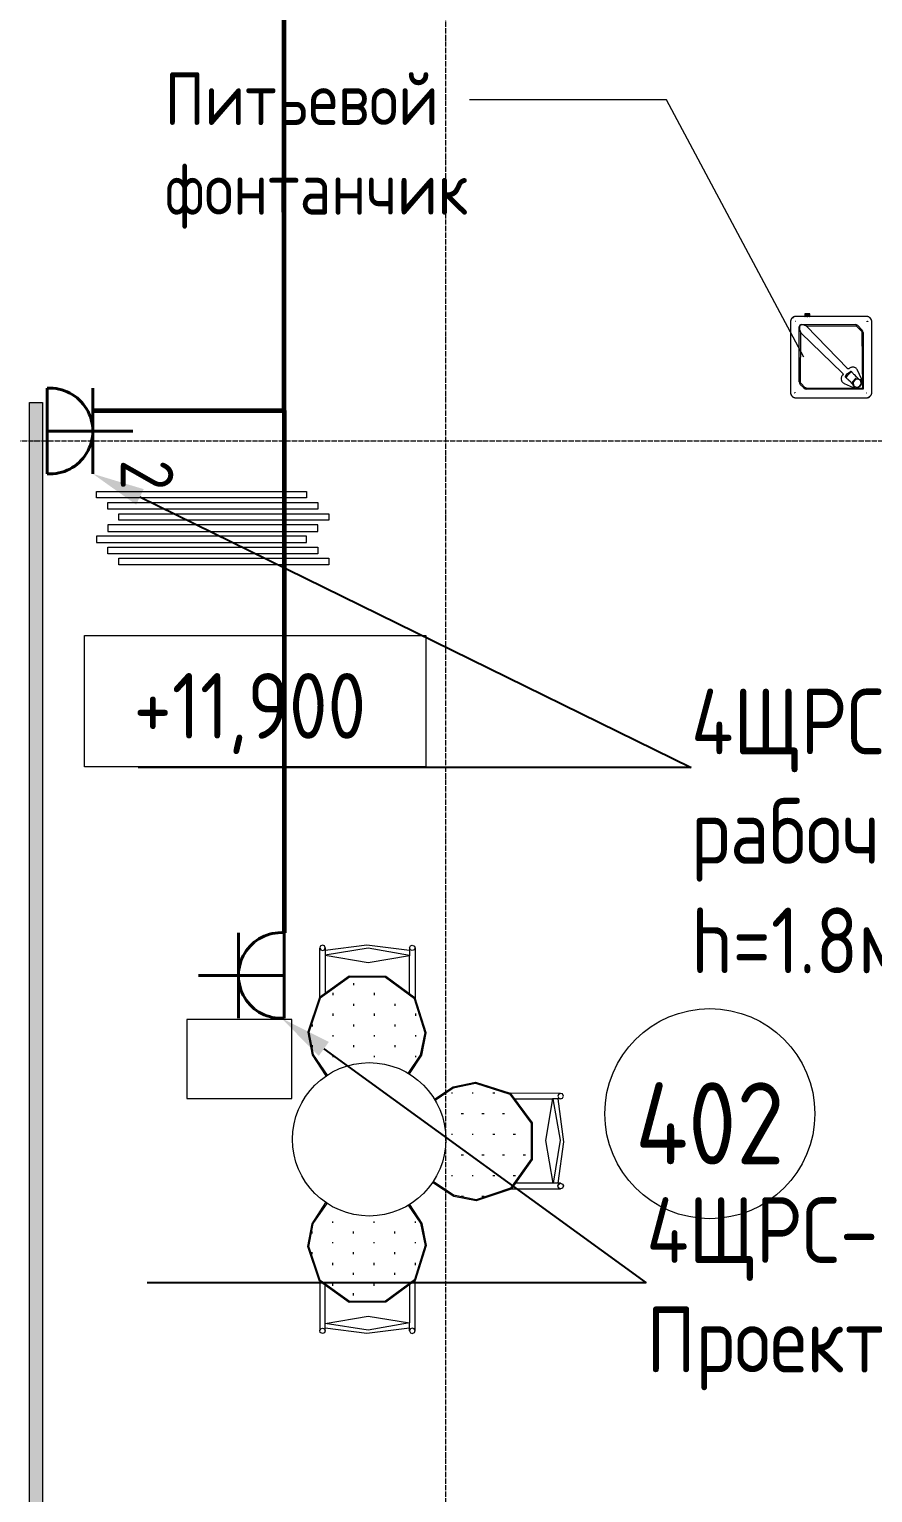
# Model space of a CAD drawing. Header units: millimetres. Extents: x -32 to 417638015, y -35 to 175284279.
# Drawn here: x 1339870 to 1343083, y 56144 to 61716 of the extents above; entities that cross this region are included whole.
import ezdxf
from ezdxf import colors
from ezdxf.entities.mleader import LeaderData, LeaderLine
from ezdxf.math import Vec2, Vec3

# ---------------------------------------------------------------- set-up
doc = ezdxf.new("R2010")
doc.units = ezdxf.units.MM
doc.linetypes.add('ADSK_Линия сетки', pattern=[25, 20, -2.5, 0, -2.5])
for name, color, linetype, lineweight in [('_ЭМ_гофра', 5, 'Continuous', 60), ('Аннотация', 7, 'Continuous', 18), ('Оси', 253, 'Continuous', 9), ('Отметки', 7, 'Continuous', 9), ('Сантехника', 7, 'Continuous', 18), ('ТХ', 5, 'Continuous', 0), ('ТХ_Задание ЭОМ_СС', 6, 'Continuous', 0), ('ШТРИХОВКА', 252, 'Continuous', 15), ('ЭМ', 5, 'Continuous', 40), ('ЭОМ_Кабель Быт. розеток', 5, 'Continuous', 30)]:
    doc.layers.add(name, color=color, linetype=linetype, lineweight=lineweight)
doc.layers.add('_ЭМ_Надписи', color=7, linetype='Continuous')
doc.layers.add('Линии', color=7, linetype='Continuous', lineweight=9, true_color=0x00a600)
doc.styles.add('GOST Common', font='GOST_Common.ttf', dxfattribs={"width": 0.9, "height": 350})
doc.styles.add('GOST Common_1', font='GOST_Common.ttf', dxfattribs={"width": 0.9, "height": 250})
doc.styles.add('GOST Common_5', font='GOST_Common.ttf', dxfattribs={"width": 0.9, "height": 200})
doc.styles.add('ЭОМ', font='isocpeur.ttf', dxfattribs={"width": 0.85, "height": 250})

# ---------------------------------------------------------------- blocks, each defined once
blk = doc.blocks.new('_ЭМ_ТХ2_4 Этаж')
at = {"lineweight": 0}
h = blk.add_hatch(color=8, dxfattribs=at)
h.dxf.hatch_style = 1
h.paths.add_polyline_path([(50678.4, 8531.8), (50728.4, 8531.8), (50728.4, 3531.8), (50678.4, 3531.8)])
at = {"color": 8, "lineweight": 0}
blk.add_lwpolyline([(50678.4, 8531.8), (50728.4, 8531.8), (50728.4, 3531.8), (50678.4, 3531.8), (50678.4, 8531.8)], dxfattribs=at)
at = {"layer": 'ТХ', "color": 8}
for p, q in [((51795.3, 6465.9), (51786.8, 6462.2)), ((51802.5, 6462.7), (51795.3, 6465.9)), ((51963.9, 6465.9), (51805.5, 6445.4)), ((52127.1, 6444.9), (51963.9, 6465.9)), ((52130, 6462.7), (52137.2, 6465.9)), ((52137.2, 6465.9), (52145.8, 6462.2)), ((51786.8, 6462.2), (51784.7, 6454.5)), ((51784.7, 6454.5), (51788.4, 6447.6)), ((51784.7, 6267), (51784.7, 6454.5)), ((51788.4, 6447.6), (51795.5, 6445.3)), ((51795.5, 6445.3), (51802.5, 6448.1)), ((51805.5, 6455.6), (51802.5, 6462.7)), ((51802.5, 6448.1), (51805.5, 6455.6)), ((51805.5, 6455.6), (51805.5, 6424.4)), ((51969.2, 6453.4), (51805.5, 6427.6)), ((51805.5, 6427.6), (51968.7, 6399.6)), ((51805.5, 6424.4), (51805.5, 6283.8)), ((51968.7, 6399.6), (52127.1, 6425.5)), ((52127.1, 6425.5), (51969.2, 6453.4)), ((52126.6, 6279.8), (52127.1, 6424.4)), ((52127.1, 6455.6), (52130, 6462.7)), ((52130, 6448.1), (52127.1, 6455.6)), ((52127.1, 6455.6), (52127.1, 6424.4)), ((52137.1, 6445.3), (52130, 6448.1)), ((52144.2, 6447.6), (52137.1, 6445.3)), ((52147.9, 6454.5), (52144.2, 6447.6)), ((52145.8, 6462.2), (52147.9, 6454.5)), ((52147.9, 6454.5), (52148.2, 6263.8)), ((51896.5, 6347.7), (51783.1, 6266.5)), ((51897.9, 6343.7), (51786.5, 6264.1)), ((52036.1, 6346.6), (51896.5, 6347.7)), ((52034.7, 6342.6), (51897.9, 6343.7)), ((51913, 6321.1), (51913, 6312.6)), ((52145, 6261.4), (52034.7, 6342.6)), ((52148.2, 6263.8), (52036.1, 6346.6)), ((51783.1, 6266.5), (51739.1, 6134.2)), ((51786.5, 6264.1), (51743.1, 6134.2)), ((51834.5, 6283.8), (51834.5, 6275.3)), ((51913, 6242.3), (51913, 6234)), ((51991.6, 6283.8), (51991.6, 6275.3)), ((52070.4, 6242.3), (52070.4, 6234)), ((52186.2, 6131), (52145, 6261.4)), ((52190.5, 6131), (52148.2, 6263.8)), ((51834.5, 6205), (51834.5, 6196.7)), ((51991.6, 6205), (51991.6, 6196.7)), ((52149, 6205), (52149, 6196.7)), ((51278.4, 6181.8), (51278.4, 5881.8)), ((51678.4, 6181.8), (51278.4, 6181.8)), ((51678.4, 5881.8), (51678.4, 6181.8)), ((51739.1, 6134.2), (51755.4, 6048.1)), ((51743.1, 6134.2), (51760.2, 6047.3)), ((51755.7, 6163.7), (51755.7, 6155.5)), ((51913, 6163.7), (51913, 6155.5)), ((52070.4, 6163.7), (52070.4, 6155.5)), ((52168.7, 6046), (52186.2, 6131)), ((52173.5, 6046.5), (52190.5, 6131)), ((51755.7, 6084.9), (51755.7, 6076.6)), ((51834.5, 6122.2), (51834.5, 6118.2)), ((51913, 6084.9), (51913, 6076.6)), ((51991.6, 6122.2), (51991.6, 6118.2)), ((52070.4, 6084.9), (52070.4, 6076.6)), ((52149, 6122.2), (52149, 6118.2)), ((51755.4, 6048.1), (51808.3, 5967.3)), ((51760.2, 6047.3), (51812.4, 5970)), ((51834.5, 6043.6), (51834.5, 6039.4)), ((51991.6, 6043.6), (51991.6, 6039.4)), ((52121.9, 5977.4), (52168.7, 6046)), ((52126.1, 5974.9), (52173.5, 6046.5)), ((52149, 6043.6), (52149, 6039.4)), ((52221.8, 5879.2), (52293.4, 5926.6)), ((52224.3, 5875.1), (52292.9, 5921.8)), ((52292.9, 5921.8), (52377.8, 5939.4)), ((52293.4, 5926.6), (52377.8, 5943.7)), ((52377.8, 5943.7), (52510.7, 5901.3)), ((52377.8, 5939.4), (52508.3, 5898.1)), ((51278.4, 5881.8), (51678.4, 5881.8)), ((52290.5, 5902.1), (52286.2, 5902.1)), ((52369, 5902.1), (52365, 5902.1)), ((52451.8, 5902.1), (52443.6, 5902.1)), ((52508.3, 5898.1), (52589.5, 5787.9)), ((52701.3, 5901.1), (52510.7, 5901.3)), ((52510.7, 5901.3), (52593.5, 5789.2)), ((52526.6, 5879.7), (52671.2, 5880.3)), ((52646.5, 5721.8), (52672.3, 5880.3)), ((52702.4, 5880.3), (52671.2, 5880.3)), ((52672.3, 5880.3), (52700.3, 5722.4)), ((52691.7, 5880.3), (52712.8, 5717.1)), ((52694.4, 5897.3), (52692.2, 5890.3)), ((52692.2, 5890.3), (52694.9, 5883.2)), ((52701.3, 5901.1), (52694.4, 5897.3)), ((52694.9, 5883.2), (52702.4, 5880.3)), ((52709, 5898.9), (52701.3, 5901.1)), ((52702.4, 5880.3), (52709.6, 5883.2)), ((52712.8, 5890.4), (52709, 5898.9)), ((52709.6, 5883.2), (52712.8, 5890.4)), ((52331.7, 5823.6), (52323.5, 5823.6)), ((52410.5, 5823.6), (52402.3, 5823.6)), ((52489.1, 5823.6), (52480.8, 5823.6)), ((52290.5, 5744.7), (52286.2, 5744.7)), ((52369, 5744.7), (52365, 5744.7)), ((52451.8, 5744.7), (52443.6, 5744.7)), ((52530.6, 5744.7), (52522.1, 5744.7)), ((52589.5, 5787.9), (52590.6, 5651)), ((52593.5, 5789.2), (52594.5, 5649.7)), ((52674.4, 5558.6), (52646.5, 5721.8)), ((52700.3, 5722.4), (52674.4, 5558.6)), ((52712.8, 5717.1), (52692.3, 5558.6)), ((52331.7, 5666.2), (52323.5, 5666.2)), ((52410.5, 5666.2), (52402.3, 5666.2)), ((52489.1, 5666.2), (52480.8, 5666.2)), ((52590.6, 5651), (52510.9, 5539.7)), ((52594.5, 5649.7), (52513.3, 5536.2)), ((52567.9, 5666.2), (52559.4, 5666.2)), ((52290.5, 5587.6), (52286.2, 5587.6)), ((52369, 5587.6), (52365, 5587.6)), ((52451.8, 5587.6), (52443.6, 5587.6)), ((52530.6, 5587.6), (52522.1, 5587.6)), ((52295, 5508.6), (52214.2, 5561.5)), ((52294.2, 5513.3), (52216.9, 5565.6)), ((52510.9, 5539.7), (52381, 5496.3)), ((52513.3, 5536.2), (52381, 5492.3)), ((52513.9, 5537.8), (52701.3, 5537.8)), ((52671.2, 5558.6), (52530.6, 5558.6)), ((52702.4, 5558.6), (52671.2, 5558.6)), ((52692.2, 5548.6), (52694.9, 5555.7)), ((52694.4, 5541.6), (52692.2, 5548.6)), ((52701.3, 5537.8), (52694.4, 5541.6)), ((52694.9, 5555.7), (52702.4, 5558.6)), ((52709, 5540), (52701.3, 5537.8)), ((52702.4, 5558.6), (52709.6, 5555.7)), ((52712.8, 5548.5), (52709, 5540)), ((52709.6, 5555.7), (52712.8, 5548.5)), ((51755.4, 5404.3), (51808.3, 5485.1)), ((51760.2, 5405.1), (51812.4, 5482.4)), ((52121.9, 5475), (52168.7, 5406.4)), ((52126.1, 5477.5), (52173.5, 5405.9)), ((52381, 5496.3), (52294.2, 5513.3)), ((52381, 5492.3), (52295, 5508.6)), ((52331.7, 5508.8), (52323.5, 5508.8)), ((52410.5, 5508.8), (52402.3, 5508.8)), ((51743.1, 5318.3), (51760.2, 5405.1)), ((51834.5, 5408.8), (51834.5, 5413.1)), ((51991.6, 5408.8), (51991.6, 5413.1)), ((52149, 5408.8), (52149, 5413.1)), ((52168.7, 5406.4), (52186.2, 5321.5)), ((52173.5, 5405.9), (52190.5, 5321.5)), ((51739.1, 5318.3), (51755.4, 5404.3)), ((51755.7, 5367.5), (51755.7, 5375.8)), ((51913, 5367.5), (51913, 5375.8)), ((52070.4, 5367.5), (52070.4, 5375.8)), ((51783.1, 5185.9), (51739.1, 5318.3)), ((51786.5, 5188.3), (51743.1, 5318.3)), ((51755.7, 5288.7), (51755.7, 5297)), ((51834.5, 5330.3), (51834.5, 5334.2)), ((51913, 5288.7), (51913, 5297)), ((51991.6, 5330.3), (51991.6, 5334.2)), ((52070.4, 5288.7), (52070.4, 5297)), ((52186.2, 5321.5), (52145, 5191)), ((52190.5, 5321.5), (52148.2, 5188.6)), ((52149, 5330.3), (52149, 5334.2)), ((51834.5, 5247.4), (51834.5, 5255.7)), ((51991.6, 5247.4), (51991.6, 5255.7)), ((52149, 5247.4), (52149, 5255.7)), ((51896.5, 5104.7), (51783.1, 5185.9)), ((51784.7, 5185.4), (51784.7, 4997.9)), ((51897.9, 5108.7), (51786.5, 5188.3)), ((51913, 5210.2), (51913, 5218.4)), ((52145, 5191), (52034.7, 5109.8)), ((52148.2, 5188.6), (52036.1, 5105.8)), ((52070.4, 5210.2), (52070.4, 5218.4)), ((52147.9, 4997.9), (52148.2, 5188.6)), ((51805.5, 5028), (51805.5, 5168.6)), ((51834.5, 5168.6), (51834.5, 5177.1)), ((51913, 5131.3), (51913, 5139.9)), ((51991.6, 5168.6), (51991.6, 5177.1)), ((52126.6, 5172.6), (52127.1, 5028)), ((52036.1, 5105.8), (51896.5, 5104.7)), ((52034.7, 5109.8), (51897.9, 5108.7)), ((51805.5, 5024.8), (51968.7, 5052.8)), ((51805.5, 4996.9), (51805.5, 5028)), ((51969.2, 4999), (51805.5, 5024.8)), ((51968.7, 5052.8), (52127.1, 5026.9)), ((52127.1, 5026.9), (51969.2, 4999)), ((52127.1, 4996.9), (52127.1, 5028)), ((51784.7, 4997.9), (51788.4, 5004.9)), ((51786.8, 4990.2), (51784.7, 4997.9)), ((51795.3, 4986.5), (51786.8, 4990.2)), ((51788.4, 5004.9), (51795.5, 5007.1)), ((51802.5, 4989.7), (51795.3, 4986.5)), ((51795.5, 5007.1), (51802.5, 5004.3)), ((51802.5, 5004.3), (51805.5, 4996.9)), ((51805.5, 4996.9), (51802.5, 4989.7)), ((51963.9, 4986.5), (51805.5, 5007)), ((52127.1, 5007.5), (51963.9, 4986.5)), ((52130, 5004.3), (52127.1, 4996.9)), ((52127.1, 4996.9), (52130, 4989.7)), ((52137.1, 5007.1), (52130, 5004.3)), ((52130, 4989.7), (52137.2, 4986.5)), ((52144.2, 5004.9), (52137.1, 5007.1)), ((52137.2, 4986.5), (52145.8, 4990.2)), ((52147.9, 4997.9), (52144.2, 5004.9)), ((52145.8, 4990.2), (52147.9, 4997.9))]:
    blk.add_line(p, q, dxfattribs=at)
for points in [[(50934.4, 8193), (51734.4, 8193), (51734.4, 8168), (50934.4, 8168)], [(50976.8, 8150.6), (51776.8, 8150.6), (51776.8, 8125.6), (50976.8, 8125.6)], [(51019.2, 8108.2), (51819.2, 8108.2), (51819.2, 8083.2), (51019.2, 8083.2)], [(50976.8, 8040.8), (51776.8, 8040.8), (51776.8, 8065.8), (50976.8, 8065.8)], [(50934.4, 7998.3), (51734.4, 7998.3), (51734.4, 8023.3), (50934.4, 8023.3)], [(50976.8, 7980.9), (51776.8, 7980.9), (51776.8, 7955.9), (50976.8, 7955.9)], [(51019.2, 7938.5), (51819.2, 7938.5), (51819.2, 7913.5), (51019.2, 7913.5)]]:
    blk.add_lwpolyline(points, close=True, dxfattribs=at)
blk.add_circle((51973, 5726.2), 292, dxfattribs=at)
blk = doc.blocks.new('План 4 этажа')
at = {"layer": 'Аннотация', "color": 8, "lineweight": 9}
for p, q in [((46847.354, 9922.644), (46446.478, 9922.644)), ((47197.588, 9922.644), (46847.354, 9922.644)), ((47720.836, 8942.878), (47197.588, 9922.644))]:
    blk.add_line(p, q, dxfattribs=at)
at = {"layer": 'Аннотация', "color": 8, "lineweight": 20}
for p, q in [((44980.423, 7383.144), (44980.423, 7883.144)), ((44980.423, 7883.144), (46280.423, 7883.144)), ((46280.423, 7883.144), (46280.423, 7383.144)), ((46280.423, 7383.144), (44980.423, 7383.144))]:
    blk.add_line(p, q, dxfattribs=at)
at = {"layer": 'Линии', "color": 8}
blk.add_circle((47362.287, 6062.712), 400, dxfattribs=at)
at = {"layer": 'Оси', "color": 8, "linetype": 'ADSK_Линия сетки'}
for p, q in [((46356.505, -3353.101), (46356.505, 43019.489)), ((-10052.178, 8624.489), (56511.792, 8624.489))]:
    blk.add_line(p, q, dxfattribs=at)
at = {"layer": 'Сантехника', "color": 8}
for p, q in [((47958.439, 9098.331), (47690.439, 9098.331)), ((47724.411, 9098.377), (47722.938, 9098.377)), ((47724.206, 9098.377), (47725.51, 9098.377)), ((47731.188, 9098.377), (47728.438, 9098.377)), ((47731.738, 9098.377), (47736.138, 9098.377)), ((47731.738, 9098.377), (47736.138, 9098.377)), ((47739.438, 9098.377), (47736.688, 9098.377)), ((47742.365, 9098.377), (47743.669, 9098.377)), ((47744.938, 9098.377), (47743.464, 9098.377)), ((47669.439, 9077.331), (47669.439, 8809.331)), ((47688.074, 9080.331), (47689.933, 9080.331)), ((47702.814, 8849.544), (47702.814, 9059.081)), ((47704.012, 9059.081), (47704.012, 9051.149)), ((47704.408, 9048.064), (47708.995, 9036.099)), ((47707.058, 8849.544), (47708.995, 9036.099)), ((47708.995, 9036.099), (47868.318, 8881.631)), ((47711.064, 9067.331), (47915.851, 9067.331)), ((47714.689, 9066.133), (47711.064, 9066.133)), ((47711.268, 9067.331), (47712.465, 9066.133)), ((47712.465, 9066.133), (47711.268, 9067.331)), ((47729.941, 9061.073), (47717.774, 9065.737)), ((47729.941, 9061.073), (47915.851, 9062.69)), ((47886.385, 8899.698), (47729.941, 9061.073)), ((47922.531, 9060.01), (47938.964, 9044.017)), ((47925.751, 9063.23), (47941.964, 9047.017)), ((47941.921, 9037.117), (47944.177, 8823.593)), ((47946.064, 9037.117), (47946.064, 8821.706)), ((47961.439, 9077.837), (47961.439, 9079.696)), ((47962.317, 9080.331), (47963.923, 9080.331)), ((47964.171, 9079.705), (47964.171, 9078.529)), ((47979.439, 8809.331), (47979.439, 9077.331)), ((47878.881, 8866.906), (47881.85, 8863.938)), ((47882.065, 8864.143), (47878.967, 8866.828)), ((47903.832, 8885.92), (47900.864, 8888.889)), ((47900.942, 8888.803), (47903.627, 8885.705)), ((47906.037, 8849.455), (47917.472, 8861.448)), ((47918.623, 8860.297), (47907.188, 8848.304)), ((47911.513, 8877.471), (47914.808, 8874.176)), ((47912.404, 8876.579), (47920.343, 8868.64)), ((47918.414, 8861.748), (47934.215, 8858.311)), ((47935.366, 8857.16), (47919.565, 8860.597)), ((47920.343, 8868.64), (47921.878, 8867.105)), ((47921.878, 8867.105), (47930.838, 8858.145)), ((47940.033, 8860.008), (47925.055, 8893.426)), ((47684.708, 8808.132), (47684.708, 8806.956)), ((47686.562, 8806.331), (47684.956, 8806.331)), ((47687.439, 8808.824), (47687.439, 8806.965)), ((47720.753, 8825.806), (47706.915, 8839.644)), ((47723.496, 8828.549), (47709.846, 8842.576)), ((47944.177, 8823.593), (47730.653, 8825.489)), ((47946.064, 8821.706), (47730.653, 8821.706)), ((47874.389, 8842.801), (47907.788, 8827.793)), ((47899.13, 8847.427), (47891.191, 8855.366)), ((47900.665, 8845.892), (47899.13, 8847.427)), ((47909.823, 8836.734), (47900.665, 8845.892)), ((47910.002, 8832.993), (47905.785, 8848.501)), ((47906.936, 8847.35), (47911.153, 8831.843)), ((47910.232, 8832.595), (47911.383, 8831.444)), ((47911.827, 8831.203), (47927.63, 8827.767)), ((47928.572, 8828.066), (47940.015, 8840.068)), ((47935.821, 8856.913), (47934.67, 8858.064)), ((47940.267, 8841.022), (47936.056, 8856.506)), ((47944.177, 8823.593), (47946.064, 8821.706)), ((47960.805, 8806.331), (47958.946, 8806.331)), ((47690.439, 8788.331), (47958.439, 8788.331))]:
    blk.add_line(p, q, dxfattribs=at)
at = {"layer": 'Сантехника', "color": 8, "lineweight": 9}
for p, q in [((47724.206, 9108.401), (47724.805, 9107.802)), ((47733.938, 9108.401), (47724.206, 9108.401)), ((47724.805, 9107.802), (47724.206, 9107.204)), ((47724.206, 9107.204), (47724.805, 9106.605)), ((47733.938, 9107.204), (47724.206, 9107.204)), ((47724.805, 9106.605), (47724.206, 9106.007)), ((47724.206, 9106.007), (47724.805, 9105.408)), ((47733.938, 9106.007), (47724.206, 9106.007)), ((47724.805, 9105.408), (47724.206, 9104.809)), ((47724.206, 9104.809), (47724.805, 9104.211)), ((47733.938, 9104.809), (47724.206, 9104.809)), ((47724.805, 9104.211), (47724.206, 9103.612)), ((47724.206, 9103.612), (47724.805, 9103.014)), ((47733.938, 9103.612), (47724.206, 9103.612)), ((47724.805, 9103.014), (47724.206, 9102.415)), ((47724.206, 9102.415), (47724.805, 9101.817)), ((47733.938, 9102.415), (47724.206, 9102.415)), ((47724.805, 9101.817), (47724.206, 9101.218)), ((47724.206, 9101.218), (47724.805, 9100.619)), ((47733.938, 9101.218), (47724.206, 9101.218)), ((47724.805, 9100.619), (47724.206, 9100.021)), ((47724.206, 9100.021), (47724.805, 9099.422)), ((47733.938, 9100.021), (47724.206, 9100.021)), ((47724.805, 9099.422), (47724.206, 9098.824)), ((47724.206, 9098.824), (47724.805, 9098.225)), ((47733.938, 9098.824), (47724.206, 9098.824)), ((47733.938, 9107.802), (47724.805, 9107.802)), ((47733.938, 9106.605), (47724.805, 9106.605)), ((47733.938, 9105.408), (47724.805, 9105.408)), ((47733.938, 9104.211), (47724.805, 9104.211)), ((47733.938, 9103.014), (47724.805, 9103.014)), ((47733.938, 9101.817), (47724.805, 9101.817)), ((47733.938, 9100.619), (47724.805, 9100.619)), ((47733.938, 9099.422), (47724.805, 9099.422)), ((47726.438, 9108.401), (47733.938, 9108.401)), ((47733.938, 9108.401), (47741.438, 9108.401)), ((47743.669, 9108.401), (47733.938, 9108.401)), ((47743.07, 9107.802), (47733.938, 9107.802)), ((47743.669, 9107.204), (47733.938, 9107.204)), ((47743.07, 9106.605), (47733.938, 9106.605)), ((47743.669, 9106.007), (47733.938, 9106.007)), ((47743.07, 9105.408), (47733.938, 9105.408)), ((47743.669, 9104.809), (47733.938, 9104.809)), ((47743.07, 9104.211), (47733.938, 9104.211)), ((47743.669, 9103.612), (47733.938, 9103.612)), ((47743.07, 9103.014), (47733.938, 9103.014)), ((47743.669, 9102.415), (47733.938, 9102.415)), ((47743.07, 9101.817), (47733.938, 9101.817)), ((47743.669, 9101.218), (47733.938, 9101.218)), ((47743.07, 9100.619), (47733.938, 9100.619)), ((47743.669, 9100.021), (47733.938, 9100.021)), ((47743.07, 9099.422), (47733.938, 9099.422)), ((47743.669, 9098.824), (47733.938, 9098.824)), ((47743.07, 9107.802), (47743.669, 9108.401)), ((47743.669, 9107.204), (47743.07, 9107.802)), ((47743.07, 9106.605), (47743.669, 9107.204)), ((47743.669, 9106.007), (47743.07, 9106.605)), ((47743.07, 9105.408), (47743.669, 9106.007)), ((47743.669, 9104.809), (47743.07, 9105.408)), ((47743.07, 9104.211), (47743.669, 9104.809)), ((47743.669, 9103.612), (47743.07, 9104.211)), ((47743.07, 9103.014), (47743.669, 9103.612)), ((47743.669, 9102.415), (47743.07, 9103.014)), ((47743.07, 9101.817), (47743.669, 9102.415)), ((47743.669, 9101.218), (47743.07, 9101.817)), ((47743.07, 9100.619), (47743.669, 9101.218)), ((47743.669, 9100.021), (47743.07, 9100.619)), ((47743.07, 9099.422), (47743.669, 9100.021)), ((47743.669, 9098.824), (47743.07, 9099.422)), ((47743.07, 9098.225), (47743.669, 9098.824))]:
    blk.add_line(p, q, dxfattribs=at)
at = {"layer": 'Сантехника', "color": 8, "flags": 128}
for points in [[(47690.439, 9098.331), (47689.6, 9098.314), (47688.761, 9098.263), (47687.925, 9098.18), (47687.094, 9098.062), (47686.267, 9097.912), (47685.448, 9097.729), (47684.636, 9097.513), (47683.834, 9097.265), (47683.042, 9096.984), (47682.262, 9096.673), (47681.495, 9096.33), (47680.742, 9095.958), (47680.005, 9095.555), (47679.285, 9095.123), (47678.582, 9094.663), (47677.898, 9094.175), (47677.235, 9093.66), (47676.592, 9093.119), (47675.972, 9092.552), (47675.375, 9091.961), (47674.802, 9091.347), (47674.254, 9090.711), (47673.732, 9090.053), (47673.236, 9089.375), (47672.769, 9088.677), (47672.329, 9087.961), (47671.918, 9087.229), (47671.537, 9086.48), (47671.187, 9085.717), (47670.867, 9084.94), (47670.578, 9084.151), (47670.321, 9083.352), (47670.096, 9082.542), (47669.904, 9081.725), (47669.745, 9080.9), (47669.619, 9080.07), (47669.526, 9079.235), (47669.466, 9078.397), (47669.441, 9077.557), (47669.439, 9077.331)], [(47979.439, 9077.331), (47979.423, 9078.17), (47979.372, 9079.009), (47979.288, 9079.845), (47979.171, 9080.676), (47979.021, 9081.503), (47978.838, 9082.322), (47978.622, 9083.134), (47978.373, 9083.937), (47978.093, 9084.728), (47977.782, 9085.508), (47977.439, 9086.275), (47977.066, 9087.028), (47976.664, 9087.765), (47976.232, 9088.486), (47975.771, 9089.188), (47975.283, 9089.872), (47974.768, 9090.535), (47974.227, 9091.178), (47973.661, 9091.798), (47973.07, 9092.395), (47972.456, 9092.968), (47971.82, 9093.516), (47971.162, 9094.038), (47970.483, 9094.534), (47969.786, 9095.002), (47969.07, 9095.441), (47968.337, 9095.852), (47967.589, 9096.233), (47966.826, 9096.583), (47966.049, 9096.903), (47965.26, 9097.192), (47964.46, 9097.449), (47963.651, 9097.674), (47962.833, 9097.866), (47962.009, 9098.025), (47961.178, 9098.151), (47960.344, 9098.244), (47959.506, 9098.304), (47958.666, 9098.329), (47958.439, 9098.331)], [(47704.012, 9051.149), (47704.025, 9050.548), (47704.062, 9049.95), (47704.122, 9049.378), (47704.202, 9048.859), (47704.299, 9048.414), (47704.408, 9048.064)], [(47717.774, 9065.737), (47717.424, 9065.846), (47716.979, 9065.943), (47716.46, 9066.023), (47715.888, 9066.083), (47715.29, 9066.12), (47714.689, 9066.133)], [(47878.967, 8866.828), (47878.66, 8867.195), (47878.483, 8867.665), (47878.447, 8868.211), (47878.553, 8868.802), (47878.796, 8869.406)], [(47878.796, 8869.406), (47882.447, 8875.292), (47887.084, 8880.686), (47892.478, 8885.323), (47898.364, 8888.974)], [(47898.364, 8888.974), (47898.968, 8889.217), (47899.559, 8889.323), (47900.105, 8889.287), (47900.575, 8889.11), (47900.942, 8888.803)], [(47669.439, 8809.331), (47669.456, 8808.491), (47669.507, 8807.652), (47669.59, 8806.817), (47669.708, 8805.985), (47669.858, 8805.159), (47670.041, 8804.339), (47670.257, 8803.527), (47670.505, 8802.725), (47670.786, 8801.933), (47671.097, 8801.153), (47671.44, 8800.386), (47671.813, 8799.633), (47672.215, 8798.896), (47672.647, 8798.176), (47673.107, 8797.473), (47673.595, 8796.79), (47674.11, 8796.126), (47674.651, 8795.484), (47675.218, 8794.863), (47675.809, 8794.266), (47676.423, 8793.693), (47677.059, 8793.145), (47677.717, 8792.623), (47678.395, 8792.128), (47679.093, 8791.66), (47679.809, 8791.22), (47680.542, 8790.81), (47681.29, 8790.429), (47682.053, 8790.078), (47682.83, 8789.758), (47683.619, 8789.469), (47684.418, 8789.212), (47685.228, 8788.988), (47686.045, 8788.795), (47686.87, 8788.636), (47687.701, 8788.51), (47688.535, 8788.417), (47689.373, 8788.358), (47690.213, 8788.332), (47690.439, 8788.331)], [(47958.439, 8788.331), (47959.279, 8788.347), (47960.118, 8788.398), (47960.953, 8788.482), (47961.785, 8788.599), (47962.611, 8788.749), (47963.431, 8788.933), (47964.243, 8789.148), (47965.045, 8789.397), (47965.837, 8789.677), (47966.617, 8789.988), (47967.384, 8790.331), (47968.137, 8790.704), (47968.874, 8791.106), (47969.594, 8791.538), (47970.297, 8791.999), (47970.981, 8792.487), (47971.644, 8793.002), (47972.286, 8793.543), (47972.907, 8794.109), (47973.504, 8794.7), (47974.077, 8795.314), (47974.625, 8795.95), (47975.147, 8796.608), (47975.642, 8797.287), (47976.11, 8797.984), (47976.55, 8798.7), (47976.961, 8799.433), (47977.342, 8800.181), (47977.692, 8800.944), (47978.012, 8801.721), (47978.301, 8802.51), (47978.558, 8803.31), (47978.782, 8804.119), (47978.975, 8804.937), (47979.134, 8805.761), (47979.26, 8806.592), (47979.353, 8807.427), (47979.412, 8808.264), (47979.438, 8809.104), (47979.439, 8809.331)]]:
    blk.add_lwpolyline(points, dxfattribs=at)
at = {"layer": 'Сантехника', "color": 8}
for centre, radius, start, end in [((47690.439, 9077.331), 21, 143.428245, 180), ((47690.439, 9077.331), 21, 113.677097, 135.814992), ((47687.445, 9082.831), 13, 122.034613, 132.060084), ((47690.439, 9077.331), 21, 102.50393, 111.373714), ((47690.439, 9077.331), 21, 90, 97.617157), ((47958.439, 9077.331), 21, 50.283995, 90), ((47958.439, 9077.331), 21, 23.677097, 45.814992), ((47958.439, 9077.331), 21, 12.50393, 21.373714), ((47711.064, 9059.081), 8.25, 90, 180), ((47711.064, 9059.081), 7.052, 90, 180), ((47915.851, 9053.331), 14, 45, 90), ((47932.064, 9037.117), 14, 0, 45), ((47958.439, 9077.331), 21, 0, 7.617157), ((47690.439, 8809.331), 21, 180, 187.617157), ((47690.439, 8809.331), 21, 192.50393, 201.373714), ((47716.814, 8849.544), 14, 180, 225), ((47730.653, 8835.706), 14, 225, 270), ((47958.439, 8809.331), 21, 323.901211, 0), ((47690.439, 8809.331), 21, 203.677097, 225.814992), ((47690.439, 8809.331), 21, 230.283995, 270), ((47958.439, 8809.331), 21, 270, 277.617157), ((47958.439, 8809.331), 21, 282.50393, 291.373714), ((47958.439, 8809.331), 21, 293.677097, 315.814992), ((47961.434, 8803.831), 13, 302.034613, 312.060084)]:
    blk.add_arc(centre, radius, start, end, dxfattribs=at)
for centre, major_axis, ratio, start_param, end_param in [((47883.971, 8866.059), (2.121, 2.121), 0.66913061, 2.01620352, 3.19906486), ((47905.273, 8862.497), (22.71, 22.71), 0.66913061, 1.12538914, 2.01620352), ((47660.288, 8624.463), (230.903, 230.903), 0.66913061, 0, 0.05747221), ((47901.711, 8883.799), (2.121, 2.121), 0.66913061, 6.2257131, 7.40857445), ((48143.307, 9107.482), (230.903, 230.903), 0.66913061, 3.08412044, 3.14159265), ((47923.582, 8844.188), (10.891, 10.891), 0.95105652, 4.71238898, 7.85398163), ((47918.162, 8860.794), (0.707, 0.707), 0.95105652, 0.54867915, 1.5958767), ((47919.313, 8859.643), (0.707, 0.707), 0.95105652, 0.54867915, 1.5958767), ((47906.727, 8848.8), (0.707, 0.707), 0.95105652, 1.5958767, 2.64307425), ((47907.878, 8847.649), (0.707, 0.707), 0.95105652, 1.5958767, 2.64307425), ((47923.582, 8844.188), (10.891, 10.891), 0.95105652, 1.57079633, 4.71238898), ((47912.074, 8832.135), (0.691, 0.691), 0.95105652, 2.64307425, 3.6902718), ((47927.882, 8828.721), (0.707, 0.707), 0.95105652, 3.6902718, 4.73746935), ((47935.114, 8856.206), (0.707, 0.707), 0.95105652, 5.7846669, 6.83186445), ((47939.325, 8840.722), (0.707, 0.707), 0.95105652, 4.73746935, 5.7846669)]:
    blk.add_ellipse(centre, major_axis=major_axis, ratio=ratio, start_param=start_param, end_param=end_param, dxfattribs=at)
for points in [[(47915.851, 9062.69), (47916.69, 9062.694), (47918.305, 9062.499), (47920.628, 9061.567), (47921.928, 9060.592), (47922.531, 9060.01)], [(47938.964, 9044.017), (47939.589, 9043.405), (47940.641, 9042.075), (47941.67, 9039.674), (47941.908, 9037.994), (47941.921, 9037.117)], [(47925.055, 8893.426), (47924.386, 8894.903), (47922.759, 8897.615), (47919.364, 8901.045), (47915.267, 8903.555), (47910.687, 8905.025), (47905.888, 8905.364), (47901.149, 8904.556), (47896.718, 8902.631), (47894.2, 8900.716), (47893.031, 8899.592)], [(47709.846, 8842.576), (47709.239, 8843.205), (47708.223, 8844.561), (47707.252, 8846.984), (47707.052, 8848.669), (47707.058, 8849.544)], [(47730.653, 8825.489), (47729.745, 8825.502), (47728.003, 8825.745), (47725.512, 8826.81), (47724.132, 8827.901), (47723.496, 8828.549)], [(47863.003, 8857.263), (47863.297, 8855.694), (47864.266, 8852.629), (47866.767, 8848.515), (47870.198, 8845.104), (47872.91, 8843.472), (47874.389, 8842.801)]]:
    blk.add_open_spline(points, degree=3, dxfattribs=at)
for points, knots in [([(47868.392, 8874.884), (47867.252, 8873.722), (47865.308, 8871.213), (47863.342, 8866.785), (47862.543, 8862.276), (47862.682, 8859.311), (47862.884, 8857.969)], [-1, -1, -1, -1, -0.875, -0.75, -0.625, -0.518698919, -0.518698919, -0.518698919, -0.518698919]), ([(47868.318, 8881.631), (47868.927, 8881.035), (47869.575, 8879.943), (47869.817, 8878.276), (47869.613, 8876.602), (47868.989, 8875.494), (47868.392, 8874.884)], [-1, -1, -1, -1, -0.66666667, -0.5, -0.33333333, 0, 0, 0, 0]), ([(47893.031, 8899.592), (47892.426, 8899.011), (47891.331, 8898.406), (47889.684, 8898.215), (47888.044, 8898.46), (47886.971, 8899.099), (47886.385, 8899.698)], [-1, -1, -1, -1, -0.66666667, -0.5, -0.33333333, 0, 0, 0, 0]), ([(47940.416, 8840.96), (47940.654, 8841.554), (47941.527, 8844.008), (47942.36, 8848.525), (47942.001, 8854.465), (47940.844, 8858.183), (47940.033, 8860.008)], [-0.332613361, -0.332613361, -0.332613361, -0.332613361, -0.3, -0.2, -0.1, 0, 0, 0, 0]), ([(47907.788, 8827.793), (47909.615, 8826.979), (47913.337, 8825.818), (47920.151, 8825.4), (47924.879, 8826.538), (47927.473, 8827.659)], [-1, -1, -1, -1, -0.9, -0.8, -0.655947404, -0.655947404, -0.655947404, -0.655947404]), ([(47929.055, 8828.412), (47929.511, 8828.649), (47933.38, 8830.822), (47937.23, 8834.672), (47939.487, 8838.886), (47939.847, 8839.653)], [-0.626162496, -0.626162496, -0.626162496, -0.626162496, -0.6, -0.4, -0.356813529, -0.356813529, -0.356813529, -0.356813529])]:
    blk.add_open_spline(points, degree=3, knots=knots, dxfattribs=at)
at = {"layer": 'Аннотация', "color": 8, "lineweight": 9, "line_spacing_factor": 1.022766}
for s, insert, char_height, width, attachment_point, style in [('\\pxt1.8,3.6,5.4,7.2,9,10.8,12.6,14.4,16.2,18,19.8,21.6,23.4,25.2,27,28.8,30.6,32.4,34.2,36,37.8,39.6,41.4,43.2,45,46.8,48.6,50.4,52.2,54,55.8,57.6;{Питьевой фонтанчик}', (45285.619, 10026.767), 200, 1559.7, 1, 'GOST Common_5'), ('402', (47362.287, 6025.764), 312.5, 520.21112, 5, 'GOST Common')]:
    blk.add_mtext(s, dxfattribs=dict(at, insert=insert, char_height=char_height, width=width, attachment_point=attachment_point, style=style))
at = {"layer": 'Отметки', "color": 8, "lineweight": 20, "insert": (45166.548, 7740.364), "char_height": 250, "width": 1113.30067, "attachment_point": 1, "line_spacing_factor": 1.022761, "style": 'GOST Common_1'}
blk.add_mtext('+11,900', dxfattribs=at)
blk = doc.blocks.new('1м розетка IP20')
at = {"layer": 'ЭМ', "color": 5}
for p, q in [((-10.5, 162.7), (-10.5, -162.7)), ((163.1, 162.7), (163.1, -162.7)), ((-10.5, 0), (315.5, 0))]:
    blk.add_line(p, q, dxfattribs=at)
blk.add_arc((0, 0), 163.1, 266.3196, 93.6804, dxfattribs=at)
blk = doc.blocks.new('2м розетка IP20')
at = {"layer": 'ЭМ', "color": 5}
for p, q in [((-494124.5, -357092.4), (-494124.5, -356766.5)), ((-494287.3, -356918.9), (-493961.8, -356918.9)), ((-494287.3, -357092.4), (-493961.8, -357092.4))]:
    blk.add_line(p, q, dxfattribs=at)
blk.add_arc((-494124.5, -357082), 163.1, 356.3196, 183.6804, dxfattribs=at)
at = {"layer": 'ЭОМ_Кабель Быт. розеток', "color": 7, "insert": (-494016.1, -356612.2), "char_height": 200, "attachment_point": 1, "style": 'ЭОМ'}
blk.add_mtext_dynamic_manual_height_columns('2', width=91.256, gutter_width=1250, heights=[0], dxfattribs=at)

msp = doc.modelspace()

# ---------------------------------------------------------------- linework, layer by layer
at = {"layer": '_ЭМ_гофра', "linetype": 'ByBlock'}
for points in [[(1340111.8, 60264.1), (1340840.4, 60264.1), (1340840.4, 63473.8)], [(1340840.4, 60264.1), (1340840.4, 58275.9)]]:
    msp.add_lwpolyline(points, dxfattribs=at)

# ---------------------------------------------------------------- block references
at = {"layer": 'ТХ_Задание ЭОМ_СС', "lineweight": 50}
msp.add_blockref('_ЭМ_ТХ2_4 Этаж', (1289191.8, 51763.2), dxfattribs=at)
at = {"layer": 'ШТРИХОВКА'}
msp.add_blockref('План 4 этажа', (1295100.3, 51524.3), dxfattribs=at)
at = {"layer": 'ЭМ', "rotation": 180}
msp.add_blockref('1м розетка IP20', (1340829.9, 58113.2), dxfattribs=at)
at = {"layer": 'ЭОМ_Кабель Быт. розеток', "rotation": 270}
msp.add_blockref('2м розетка IP20', (1697030.7, -433938.4), dxfattribs=at)

# ---------------------------------------------------------------- leaders
at = {"layer": '_ЭМ_Надписи', "color": 7, "ltscale": 5}
ml = msp.add_multileader_mtext('Standard', dxfattribs=at)
ml.set_content('{\\fGOST Common|b0|i0|c204|p34;\\W0.9;\\C256;4ЩРС-2\\fISOCPEUR|b0|i0|c204|p34;\\W0.85; Гр.11 Резерв\\P\\fGOST Common|b0|i0|c0|p34;\\W0.9;h=\\fGOST Common|b0|i0|c204|p34;1\\fGOST Common|b0|i0|c0|p34;.\\fGOST Common|b0|i0|c204|p34;8м}', color=1, style='ЭОМ')
ml.set_leader_properties()
ml.build(insert=Vec2(0, 0))
ml.multileader.update_dxf_attribs({"text_left_attachment_type": 6, "text_right_attachment_type": 6, "dogleg_length": 0, "arrow_head_size": 200})
ctx = ml.context
ctx.base_point, ctx.char_height, ctx.arrow_head_size, ctx.landing_gap_size, ctx.plane_origin = Vec3(1342203.7, 66044.9), 250, 200, 0, Vec3(1332454, 86858.8)
ctx.left_attachment, ctx.right_attachment = 6, 6
notes = []
notes.append((ctx, [(1, (1, 1, 0), (1343941.2, 66044.9), (-1, 0), 0, [(2, [(1344830.3, 65336.4), (1344767.9, 60980.2), (1344767.9, 60980.2)], 0, [])])]))
ctx.mtext.insert, ctx.mtext.width, ctx.mtext.defined_height, ctx.mtext.flow_direction = Vec3(1342203.7, 66344.9), 2273.288, 545.6, 5
ml = msp.add_multileader_mtext('Standard', dxfattribs=at)
ml.set_content('{\\fGOST Common|b0|i0|c204|p34;\\W0.9;\\C256;4ЩРС-2\\fISOCPEUR|b0|i0|c204|p34;\\W0.85; Гр.14\\Pрабочее место\\P\\fGOST Common|b0|i0|c0|p34;\\W0.9;h=1.8\\fGOST Common|b0|i0|c204|p34;м}', color=1, style='ЭОМ')
ml.set_leader_properties()
ml.build(insert=Vec2(0, 0))
ml.multileader.update_dxf_attribs({"text_left_attachment_type": 6, "text_right_attachment_type": 6, "dogleg_length": 0, "arrow_head_size": 200})
ctx = ml.context
ctx.base_point, ctx.char_height, ctx.arrow_head_size, ctx.landing_gap_size, ctx.plane_origin = Vec3(1342391.1, 58905.1, -64.3), 250, 200, 0, Vec3(1316910.8, 75161.1, -64.3)
ctx.left_attachment, ctx.right_attachment = 6, 6
notes.append((ctx, [(0, (1, 1, 0), (1342391.1, 58905.1, -64.3), (1, 0), 0, [(0, [(1340111.8, 60023.4, -64.3)], 0, [])])]))
ctx.mtext.insert, ctx.mtext.width, ctx.mtext.defined_height, ctx.mtext.flow_direction = Vec3(1342391.1, 59205.1, -64.3), 3113.025, 545.6, 5
ml = msp.add_multileader_mtext('Standard', dxfattribs=at)
ml.set_content('{\\fGOST Common|b0|i0|c204|p34;\\W0.9;\\C256;4ЩРС-2\\fISOCPEUR|b0|i0|c204|p34;\\W0.85; Гр.14\\PПроектор}', color=1, style='ЭОМ')
ml.set_leader_properties()
ml.build(insert=Vec2(0, 0))
ml.multileader.update_dxf_attribs({"text_left_attachment_type": 6, "text_right_attachment_type": 6, "dogleg_length": 0, "arrow_head_size": 200})
ctx = ml.context
ctx.base_point, ctx.char_height, ctx.arrow_head_size, ctx.landing_gap_size, ctx.plane_origin = Vec3(1342220.6, 56943.5, -64.3), 250, 200, 0, Vec3(1317628.9, 73088.5, -64.3)
ctx.left_attachment, ctx.right_attachment = 6, 6
notes.append((ctx, [(0, (1, 1, 0), (1342220.6, 56943.5, -64.3), (1, 0), 0, [(0, [(1340829.9, 57950.8, -64.3)], 0, [])])]))
ctx.mtext.insert, ctx.mtext.width, ctx.mtext.defined_height, ctx.mtext.flow_direction = Vec3(1342220.6, 57268.5, -64.3), 3113.025, 545.6, 5
for ctx, leaders in notes:
    for number, flags, end, landing, length, lines in leaders:
        leader = LeaderData()
        leader.index, (leader.has_last_leader_line, leader.has_dogleg_vector, leader.attachment_direction) = number, flags
        leader.last_leader_point, leader.dogleg_vector, leader.dogleg_length = Vec3(end), Vec3(landing), length
        for number, points, colour, breaks in lines:
            line = LeaderLine()
            line.index, line.vertices, line.color, line.breaks = number, Vec3.list(points), colors.encode_raw_color(colour), breaks
            leader.lines.append(line)
        ctx.leaders.append(leader)

doc.saveas('drawing.dxf')
